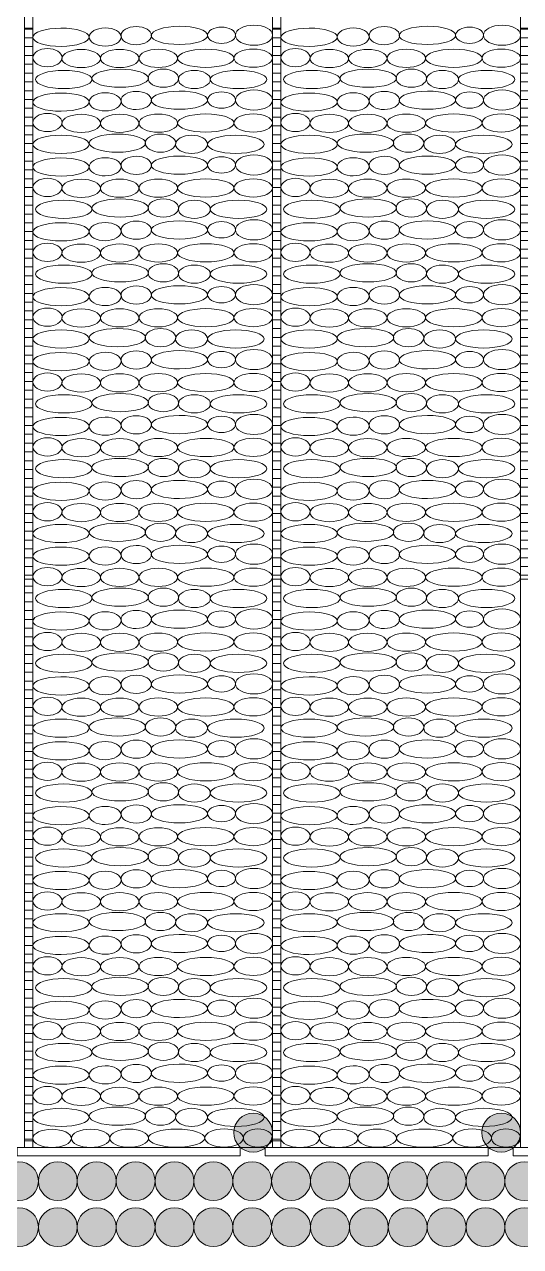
# Model space of a CAD drawing. Header units: inches. Extents: x 523 to 1492, y 69 to 539.
# Drawn here: x 622.86 to 626.44, y 267.58 to 276.39 of the extents above; entities that cross this region are included whole.
import ezdxf

# ---------------------------------------------------------------- set-up
doc = ezdxf.new("R2010")
doc.units = ezdxf.units.IN
doc.header["$MEASUREMENT"] = 0
pattern_1 = [(0, (44.6572, 0.01436), (1e-16, 0.3175), [])]
pattern_2 = [(0, (53.58904, 0.01436), (1e-16, 0.3175), [])]

# ---------------------------------------------------------------- blocks, each defined once
blk = doc.blocks.new('S - 140')
at = {"linetype": 'ByBlock', "lineweight": 15}
h = blk.add_hatch(color=7, dxfattribs=at)
edge = h.paths.add_edge_path()
edge.add_arc((1417, -1396.7), 70, 0, 360)
at = {"color": 7, "linetype": 'ByBlock', "lineweight": 15}
blk.add_circle((1417, -1396.7), 70, dxfattribs=at)
blk = doc.blocks.new('Бут.полосы')
at = {"linetype": 'ByBlock', "lineweight": 15}
h = blk.add_hatch(dxfattribs=at)
h.set_pattern_fill('ANSI31', color=22, scale=0.1, angle=315, style=0)
h.set_pattern_definition(pattern_1)
h.paths.add_polyline_path([(1999.92, -4735.691), (1999.62, -4735.691), (1999.62, -4755.546), (1999.92, -4755.546)])
h = blk.add_hatch(dxfattribs=at)
h.set_pattern_fill('ANSI31', color=22, scale=0.1, angle=315, style=0)
h.set_pattern_definition(pattern_2)
h.paths.add_polyline_path([(2008.852, -4735.691), (2008.552, -4735.691), (2008.552, -4755.546), (2008.852, -4755.546)])
h = blk.add_hatch(dxfattribs=at)
h.set_pattern_fill('ANSI31', color=22, scale=0.1, angle=315, style=0)
h.set_pattern_definition([(0, (62.52087, 0.01436), (1e-16, 0.3175), [])])
h.paths.add_polyline_path([(2017.784, -4735.691), (2017.484, -4735.691), (2017.484, -4755.546), (2017.784, -4755.546)])
h = blk.add_hatch(dxfattribs=at)
h.set_pattern_fill('ANSI31', color=22, scale=0.1, angle=315, style=0)
h.set_pattern_definition(pattern_1)
h.paths.add_polyline_path([(1999.92, -4755.806), (1999.62, -4755.806), (1999.62, -4775.784), (1999.92, -4775.784)])
h = blk.add_hatch(dxfattribs=at)
h.set_pattern_fill('ANSI31', color=22, scale=0.1, angle=315, style=0)
h.set_pattern_definition(pattern_2)
h.paths.add_polyline_path([(2008.852, -4755.806), (2008.552, -4755.806), (2008.552, -4775.784), (2008.852, -4775.784)])
at = {"color": 7, "linetype": 'ByBlock', "lineweight": 15}
for points in [[(1990.988, -4776.027), (1999.62, -4776.027), (1999.62, -4691.934), (1990.988, -4691.934)], [(1999.92, -4776.027), (2008.552, -4776.027), (2008.552, -4691.934), (1999.92, -4691.934)], [(2008.852, -4776.027), (2017.484, -4776.027), (2017.484, -4691.934), (2008.852, -4691.934)]]:
    blk.add_lwpolyline(points, close=True, dxfattribs=at)
at = {"color": 22, "linetype": 'ByBlock', "lineweight": 15}
for points in [[(1999.92, -4735.691), (1999.62, -4735.691), (1999.62, -4755.546), (1999.92, -4755.546)], [(2008.852, -4735.691), (2008.552, -4735.691), (2008.552, -4755.546), (2008.852, -4755.546)], [(2017.784, -4735.691), (2017.484, -4735.691), (2017.484, -4755.546), (2017.784, -4755.546)], [(1999.92, -4755.806), (1999.62, -4755.806), (1999.62, -4775.784), (1999.92, -4775.784)], [(2008.852, -4755.806), (2008.552, -4755.806), (2008.552, -4775.784), (2008.852, -4775.784)], [(2007.385, -4776.327), (2007.385, -4776.027), (1999.358, -4776.027), (1999.358, -4776.327)], [(2016.317, -4776.327), (2016.317, -4776.027), (2008.29, -4776.027), (2008.29, -4776.327)], [(2025.249, -4776.327), (2025.249, -4776.027), (2017.221, -4776.027), (2017.221, -4776.327)]]:
    blk.add_lwpolyline(points, close=True, dxfattribs=at)
at = {"color": 253, "linetype": 'ByBlock', "lineweight": 15, "extrusion": (0, 0, -1)}
for centre, major_axis, ratio in [((2000.936, -4736.021), (-1.016, -0.005), 0.322367), ((2003.646, -4735.962), (-0.549, -0.003), 0.596748), ((2005.198, -4735.954), (-1.016, -0.005), 0.322367), ((2009.868, -4736.021), (-1.016, -0.005), 0.322367), ((2012.578, -4735.962), (-0.549, -0.003), 0.596748), ((2014.13, -4735.954), (-1.016, -0.005), 0.322367), ((2005.738, -4737.543), (-0.575, 0), 0.569135), ((2014.67, -4737.543), (-0.575, 0), 0.569135), ((2005.198, -4738.29), (-1.016, -0.005), 0.322367), ((2014.13, -4738.29), (-1.016, -0.005), 0.322367), ((2000.936, -4738.358), (-1.016, -0.005), 0.322367), ((2003.646, -4738.298), (-0.549, -0.003), 0.596748), ((2009.868, -4738.358), (-1.016, -0.005), 0.322367), ((2012.578, -4738.298), (-0.549, -0.003), 0.596748), ((2005.639, -4739.88), (-0.575, 0), 0.569135), ((2014.571, -4739.88), (-0.575, 0), 0.569135), ((2000.936, -4740.697), (-1.016, -0.005), 0.322367), ((2003.646, -4740.637), (-0.549, -0.003), 0.596748), ((2005.198, -4740.629), (-1.016, -0.005), 0.322367), ((2009.868, -4740.697), (-1.016, -0.005), 0.322367), ((2012.578, -4740.637), (-0.549, -0.003), 0.596748), ((2014.13, -4740.629), (-1.016, -0.005), 0.322367), ((2005.738, -4742.219), (-0.575, 0), 0.569135), ((2014.67, -4742.219), (-0.575, 0), 0.569135), ((2000.936, -4743.033), (-1.016, -0.005), 0.322367), ((2003.646, -4742.974), (-0.549, -0.003), 0.596748), ((2005.198, -4742.966), (-1.016, -0.005), 0.322367), ((2009.868, -4743.033), (-1.016, -0.005), 0.322367), ((2012.578, -4742.974), (-0.549, -0.003), 0.596748), ((2014.13, -4742.966), (-1.016, -0.005), 0.322367), ((2005.738, -4744.556), (-0.575, 0), 0.569135), ((2014.67, -4744.556), (-0.575, 0), 0.569135), ((2003.646, -4745.311), (-0.549, -0.003), 0.596748), ((2005.198, -4745.303), (-1.016, -0.005), 0.322367), ((2012.578, -4745.311), (-0.549, -0.003), 0.596748), ((2014.13, -4745.303), (-1.016, -0.005), 0.322367), ((2000.936, -4745.37), (-1.016, -0.005), 0.322367), ((2009.868, -4745.37), (-1.016, -0.005), 0.322367), ((2005.639, -4746.892), (-0.575, 0), 0.569135), ((2014.571, -4746.892), (-0.575, 0), 0.569135), ((2000.936, -4747.709), (-1.016, -0.005), 0.322367), ((2003.646, -4747.65), (-0.549, -0.003), 0.596748), ((2005.198, -4747.642), (-1.016, -0.005), 0.322367), ((2009.868, -4747.709), (-1.016, -0.005), 0.322367), ((2012.578, -4747.65), (-0.549, -0.003), 0.596748), ((2014.13, -4747.642), (-1.016, -0.005), 0.322367), ((2005.738, -4749.231), (-0.575, 0), 0.569135), ((2014.67, -4749.231), (-0.575, 0), 0.569135), ((2000.936, -4750.046), (-1.016, -0.005), 0.322367), ((2003.646, -4749.986), (-0.549, -0.003), 0.596748), ((2005.198, -4749.978), (-1.016, -0.005), 0.322367), ((2009.868, -4750.046), (-1.016, -0.005), 0.322367), ((2012.578, -4749.986), (-0.549, -0.003), 0.596748), ((2014.13, -4749.978), (-1.016, -0.005), 0.322367), ((2005.738, -4751.568), (-0.575, 0), 0.569135), ((2014.67, -4751.568), (-0.575, 0), 0.569135), ((2000.936, -4752.382), (-1.016, -0.005), 0.322367), ((2003.646, -4752.323), (-0.549, -0.003), 0.596748), ((2005.198, -4752.315), (-1.016, -0.005), 0.322367), ((2009.868, -4752.382), (-1.016, -0.005), 0.322367), ((2012.578, -4752.323), (-0.549, -0.003), 0.596748), ((2014.13, -4752.315), (-1.016, -0.005), 0.322367), ((2005.639, -4753.905), (-0.575, 0), 0.569135), ((2014.571, -4753.905), (-0.575, 0), 0.569135), ((2000.936, -4754.721), (-1.016, -0.005), 0.322367), ((2003.646, -4754.662), (-0.549, -0.003), 0.596748), ((2005.198, -4754.654), (-1.016, -0.005), 0.322367), ((2009.868, -4754.721), (-1.016, -0.005), 0.322367), ((2012.578, -4754.662), (-0.549, -0.003), 0.596748), ((2014.13, -4754.654), (-1.016, -0.005), 0.322367), ((2005.738, -4756.244), (-0.575, 0), 0.569135), ((2014.67, -4756.244), (-0.575, 0), 0.569135), ((2000.936, -4757.058), (-1.016, -0.005), 0.322367), ((2003.646, -4756.999), (-0.549, -0.003), 0.596748), ((2005.198, -4756.991), (-1.016, -0.005), 0.322367), ((2009.868, -4757.058), (-1.016, -0.005), 0.322367), ((2012.578, -4756.999), (-0.549, -0.003), 0.596748), ((2014.13, -4756.991), (-1.016, -0.005), 0.322367), ((2005.738, -4758.58), (-0.575, 0), 0.569135), ((2014.67, -4758.58), (-0.575, 0), 0.569135), ((2000.936, -4759.395), (-1.016, -0.005), 0.322367), ((2003.646, -4759.336), (-0.549, -0.003), 0.596748), ((2005.198, -4759.327), (-1.016, -0.005), 0.322367), ((2009.868, -4759.395), (-1.016, -0.005), 0.322367), ((2012.578, -4759.336), (-0.549, -0.003), 0.596748), ((2014.13, -4759.327), (-1.016, -0.005), 0.322367), ((2005.639, -4760.917), (-0.575, 0), 0.569135), ((2014.571, -4760.917), (-0.575, 0), 0.569135), ((2000.936, -4761.734), (-1.016, -0.005), 0.322367), ((2003.646, -4761.675), (-0.549, -0.003), 0.596748), ((2005.198, -4761.667), (-1.016, -0.005), 0.322367), ((2009.868, -4761.734), (-1.016, -0.005), 0.322367), ((2012.578, -4761.675), (-0.549, -0.003), 0.596748), ((2014.13, -4761.667), (-1.016, -0.005), 0.322367), ((2005.738, -4763.256), (-0.575, 0), 0.569135), ((2014.67, -4763.256), (-0.575, 0), 0.569135), ((2000.936, -4764.071), (-1.016, -0.005), 0.322367), ((2003.646, -4764.011), (-0.549, -0.003), 0.596748), ((2005.198, -4764.003), (-1.016, -0.005), 0.322367), ((2009.868, -4764.071), (-1.016, -0.005), 0.322367), ((2012.578, -4764.011), (-0.549, -0.003), 0.596748), ((2014.13, -4764.003), (-1.016, -0.005), 0.322367), ((2005.738, -4765.593), (-0.575, 0), 0.569135), ((2014.67, -4765.593), (-0.575, 0), 0.569135), ((2000.936, -4766.407), (-1.016, -0.005), 0.322367), ((2003.646, -4766.348), (-0.549, -0.003), 0.596748), ((2005.198, -4766.34), (-1.016, -0.005), 0.322367), ((2009.868, -4766.407), (-1.016, -0.005), 0.322367), ((2012.578, -4766.348), (-0.549, -0.003), 0.596748), ((2014.13, -4766.34), (-1.016, -0.005), 0.322367), ((2005.639, -4767.929), (-0.575, 0), 0.569135), ((2014.571, -4767.929), (-0.575, 0), 0.569135), ((2005.198, -4768.679), (-1.016, -0.005), 0.322367), ((2014.13, -4768.679), (-1.016, -0.005), 0.322367), ((2000.936, -4768.746), (-1.016, -0.005), 0.322367), ((2003.646, -4768.687), (-0.549, -0.003), 0.596748), ((2009.868, -4768.746), (-1.016, -0.005), 0.322367), ((2012.578, -4768.687), (-0.549, -0.003), 0.596748), ((2005.738, -4770.269), (-0.575, 0), 0.569135), ((2014.67, -4770.269), (-0.575, 0), 0.569135), ((2000.936, -4771.083), (-1.016, -0.005), 0.322367), ((2003.646, -4771.024), (-0.549, -0.003), 0.596748), ((2005.198, -4771.016), (-1.016, -0.005), 0.322367), ((2009.868, -4771.083), (-1.016, -0.005), 0.322367), ((2012.578, -4771.024), (-0.549, -0.003), 0.596748), ((2014.13, -4771.016), (-1.016, -0.005), 0.322367), ((2005.738, -4772.605), (-0.575, 0), 0.569135), ((2014.67, -4772.605), (-0.575, 0), 0.569135), ((2000.936, -4773.42), (-1.016, -0.005), 0.322367), ((2003.646, -4773.36), (-0.549, -0.003), 0.596748), ((2005.198, -4773.352), (-1.016, -0.005), 0.322367), ((2009.868, -4773.42), (-1.016, -0.005), 0.322367), ((2012.578, -4773.36), (-0.549, -0.003), 0.596748), ((2014.13, -4773.352), (-1.016, -0.005), 0.322367), ((2005.639, -4774.942), (-0.575, 0), 0.569135), ((2014.571, -4774.942), (-0.575, 0), 0.569135)]:
    blk.add_ellipse(centre, major_axis=major_axis, ratio=ratio, dxfattribs=at)
at = {"color": 253, "linetype": 'ByBlock', "lineweight": 15}
for centre, major_axis, ratio in [((2002.527, -4736.013), (0.575, 0.003), 0.569135), ((2006.716, -4735.948), (-0.502, 0), 0.586261), ((2007.885, -4735.948), (-0.667, 0), 0.543772), ((2011.459, -4736.013), (0.575, 0.003), 0.569135), ((2015.648, -4735.948), (-0.502, 0), 0.586261), ((2016.817, -4735.948), (-0.667, 0), 0.543772), ((2000.448, -4736.757), (-0.525, 0), 0.625314), ((2001.663, -4736.789), (0.694, 0), 0.47197), ((2003.051, -4736.785), (0.694, 0), 0.47197), ((2004.438, -4736.781), (0.694, 0), 0.47197), ((2006.148, -4736.778), (1.016, 0), 0.322367), ((2007.858, -4736.774), (0.694, 0), 0.47197), ((2009.379, -4736.757), (-0.525, 0), 0.625314), ((2010.595, -4736.789), (0.694, 0), 0.47197), ((2011.982, -4736.785), (0.694, 0), 0.47197), ((2013.37, -4736.781), (0.694, 0), 0.47197), ((2015.08, -4736.778), (1.016, 0), 0.322367), ((2016.79, -4736.774), (0.694, 0), 0.47197), ((2001.035, -4737.543), (1.016, 0), 0.322367), ((2003.067, -4737.498), (1.016, 0), 0.322367), ((2004.619, -4737.498), (0.549, 0), 0.596748), ((2007.329, -4737.543), (1.016, 0), 0.322367), ((2009.967, -4737.543), (1.016, 0), 0.322367), ((2011.999, -4737.498), (1.016, 0), 0.322367), ((2013.55, -4737.498), (0.549, 0), 0.596748), ((2016.261, -4737.543), (1.016, 0), 0.322367), ((2007.885, -4738.284), (-0.667, 0), 0.543772), ((2016.817, -4738.284), (-0.667, 0), 0.543772), ((2002.527, -4738.349), (0.575, 0.003), 0.569135), ((2006.716, -4738.284), (-0.502, 0), 0.586261), ((2011.459, -4738.349), (0.575, 0.003), 0.569135), ((2015.648, -4738.284), (-0.502, 0), 0.586261), ((2000.448, -4739.094), (-0.525, 0), 0.625314), ((2001.663, -4739.125), (0.694, 0), 0.47197), ((2003.051, -4739.121), (0.694, 0), 0.47197), ((2004.438, -4739.118), (0.694, 0), 0.47197), ((2006.148, -4739.114), (1.016, 0), 0.322367), ((2007.858, -4739.111), (0.694, 0), 0.47197), ((2009.379, -4739.094), (-0.525, 0), 0.625314), ((2010.595, -4739.125), (0.694, 0), 0.47197), ((2011.982, -4739.121), (0.694, 0), 0.47197), ((2013.37, -4739.118), (0.694, 0), 0.47197), ((2015.08, -4739.114), (1.016, 0), 0.322367), ((2016.79, -4739.111), (0.694, 0), 0.47197), ((2000.936, -4739.88), (1.016, 0), 0.322367), ((2002.968, -4739.835), (1.016, 0), 0.322367), ((2004.52, -4739.835), (0.549, 0), 0.596748), ((2007.23, -4739.88), (1.016, 0), 0.322367), ((2009.868, -4739.88), (1.016, 0), 0.322367), ((2011.9, -4739.835), (1.016, 0), 0.322367), ((2013.452, -4739.835), (0.549, 0), 0.596748), ((2016.162, -4739.88), (1.016, 0), 0.322367), ((2002.527, -4740.688), (0.575, 0.003), 0.569135), ((2006.716, -4740.623), (-0.502, 0), 0.586261), ((2007.885, -4740.623), (-0.667, 0), 0.543772), ((2011.459, -4740.688), (0.575, 0.003), 0.569135), ((2015.648, -4740.623), (-0.502, 0), 0.586261), ((2016.817, -4740.623), (-0.667, 0), 0.543772), ((2000.448, -4741.433), (-0.525, 0), 0.625314), ((2001.663, -4741.464), (0.694, 0), 0.47197), ((2003.051, -4741.461), (0.694, 0), 0.47197), ((2004.438, -4741.457), (0.694, 0), 0.47197), ((2006.148, -4741.454), (1.016, 0), 0.322367), ((2007.858, -4741.45), (0.694, 0), 0.47197), ((2009.379, -4741.433), (-0.525, 0), 0.625314), ((2010.595, -4741.464), (0.694, 0), 0.47197), ((2011.982, -4741.461), (0.694, 0), 0.47197), ((2013.37, -4741.457), (0.694, 0), 0.47197), ((2015.08, -4741.454), (1.016, 0), 0.322367), ((2016.79, -4741.45), (0.694, 0), 0.47197), ((2001.035, -4742.219), (1.016, 0), 0.322367), ((2003.067, -4742.174), (1.016, 0), 0.322367), ((2004.619, -4742.174), (0.549, 0), 0.596748), ((2007.329, -4742.219), (1.016, 0), 0.322367), ((2009.967, -4742.219), (1.016, 0), 0.322367), ((2011.999, -4742.174), (1.016, 0), 0.322367), ((2013.55, -4742.174), (0.549, 0), 0.596748), ((2016.261, -4742.219), (1.016, 0), 0.322367), ((2002.527, -4743.025), (0.575, 0.003), 0.569135), ((2006.716, -4742.96), (-0.502, 0), 0.586261), ((2007.885, -4742.96), (-0.667, 0), 0.543772), ((2011.459, -4743.025), (0.575, 0.003), 0.569135), ((2015.648, -4742.96), (-0.502, 0), 0.586261), ((2016.817, -4742.96), (-0.667, 0), 0.543772), ((2000.448, -4743.77), (-0.525, 0), 0.625314), ((2001.663, -4743.801), (0.694, 0), 0.47197), ((2003.051, -4743.797), (0.694, 0), 0.47197), ((2004.438, -4743.793), (0.694, 0), 0.47197), ((2006.148, -4743.79), (1.016, 0), 0.322367), ((2007.858, -4743.787), (0.694, 0), 0.47197), ((2009.379, -4743.77), (-0.525, 0), 0.625314), ((2010.595, -4743.801), (0.694, 0), 0.47197), ((2011.982, -4743.797), (0.694, 0), 0.47197), ((2013.37, -4743.793), (0.694, 0), 0.47197), ((2015.08, -4743.79), (1.016, 0), 0.322367), ((2016.79, -4743.787), (0.694, 0), 0.47197), ((2001.035, -4744.556), (1.016, 0), 0.322367), ((2003.067, -4744.51), (1.016, 0), 0.322367), ((2004.619, -4744.51), (0.549, 0), 0.596748), ((2007.329, -4744.556), (1.016, 0), 0.322367), ((2009.967, -4744.556), (1.016, 0), 0.322367), ((2011.999, -4744.51), (1.016, 0), 0.322367), ((2013.55, -4744.51), (0.549, 0), 0.596748), ((2016.261, -4744.556), (1.016, 0), 0.322367), ((2006.716, -4745.297), (-0.502, 0), 0.586261), ((2007.885, -4745.297), (-0.667, 0), 0.543772), ((2015.648, -4745.297), (-0.502, 0), 0.586261), ((2016.817, -4745.297), (-0.667, 0), 0.543772), ((2002.527, -4745.362), (0.575, 0.003), 0.569135), ((2011.459, -4745.362), (0.575, 0.003), 0.569135), ((2000.448, -4746.107), (-0.525, 0), 0.625314), ((2001.663, -4746.138), (0.694, 0), 0.47197), ((2003.051, -4746.134), (0.694, 0), 0.47197), ((2004.438, -4746.13), (0.694, 0), 0.47197), ((2006.148, -4746.127), (1.016, 0), 0.322367), ((2007.858, -4746.123), (0.694, 0), 0.47197), ((2009.379, -4746.107), (-0.525, 0), 0.625314), ((2010.595, -4746.138), (0.694, 0), 0.47197), ((2011.982, -4746.134), (0.694, 0), 0.47197), ((2013.37, -4746.13), (0.694, 0), 0.47197), ((2015.08, -4746.127), (1.016, 0), 0.322367), ((2016.79, -4746.123), (0.694, 0), 0.47197), ((2000.936, -4746.892), (1.016, 0), 0.322367), ((2002.968, -4746.847), (1.016, 0), 0.322367), ((2004.52, -4746.847), (0.549, 0), 0.596748), ((2007.23, -4746.892), (1.016, 0), 0.322367), ((2009.868, -4746.892), (1.016, 0), 0.322367), ((2011.9, -4746.847), (1.016, 0), 0.322367), ((2013.452, -4746.847), (0.549, 0), 0.596748), ((2016.162, -4746.892), (1.016, 0), 0.322367), ((2002.527, -4747.701), (0.575, 0.003), 0.569135), ((2006.716, -4747.636), (-0.502, 0), 0.586261), ((2007.885, -4747.636), (-0.667, 0), 0.543772), ((2011.459, -4747.701), (0.575, 0.003), 0.569135), ((2015.648, -4747.636), (-0.502, 0), 0.586261), ((2016.817, -4747.636), (-0.667, 0), 0.543772), ((2000.448, -4748.446), (-0.525, 0), 0.625314), ((2001.663, -4748.477), (0.694, 0), 0.47197), ((2003.051, -4748.473), (0.694, 0), 0.47197), ((2004.438, -4748.469), (0.694, 0), 0.47197), ((2006.148, -4748.466), (1.016, 0), 0.322367), ((2007.858, -4748.462), (0.694, 0), 0.47197), ((2009.379, -4748.446), (-0.525, 0), 0.625314), ((2010.595, -4748.477), (0.694, 0), 0.47197), ((2011.982, -4748.473), (0.694, 0), 0.47197), ((2013.37, -4748.469), (0.694, 0), 0.47197), ((2015.08, -4748.466), (1.016, 0), 0.322367), ((2016.79, -4748.462), (0.694, 0), 0.47197), ((2001.035, -4749.231), (1.016, 0), 0.322367), ((2003.067, -4749.186), (1.016, 0), 0.322367), ((2004.619, -4749.186), (0.549, 0), 0.596748), ((2007.329, -4749.231), (1.016, 0), 0.322367), ((2009.967, -4749.231), (1.016, 0), 0.322367), ((2011.999, -4749.186), (1.016, 0), 0.322367), ((2013.55, -4749.186), (0.549, 0), 0.596748), ((2016.261, -4749.231), (1.016, 0), 0.322367), ((2002.527, -4750.037), (0.575, 0.003), 0.569135), ((2006.716, -4749.972), (-0.502, 0), 0.586261), ((2007.885, -4749.972), (-0.667, 0), 0.543772), ((2011.459, -4750.037), (0.575, 0.003), 0.569135), ((2015.648, -4749.972), (-0.502, 0), 0.586261), ((2016.817, -4749.972), (-0.667, 0), 0.543772), ((2000.448, -4750.782), (-0.525, 0), 0.625314), ((2001.663, -4750.813), (0.694, 0), 0.47197), ((2003.051, -4750.81), (0.694, 0), 0.47197), ((2004.438, -4750.806), (0.694, 0), 0.47197), ((2006.148, -4750.803), (1.016, 0), 0.322367), ((2007.858, -4750.799), (0.694, 0), 0.47197), ((2009.379, -4750.782), (-0.525, 0), 0.625314), ((2010.595, -4750.813), (0.694, 0), 0.47197), ((2011.982, -4750.81), (0.694, 0), 0.47197), ((2013.37, -4750.806), (0.694, 0), 0.47197), ((2015.08, -4750.803), (1.016, 0), 0.322367), ((2016.79, -4750.799), (0.694, 0), 0.47197), ((2001.035, -4751.568), (1.016, 0), 0.322367), ((2003.067, -4751.523), (1.016, 0), 0.322367), ((2004.619, -4751.523), (0.549, 0), 0.596748), ((2007.329, -4751.568), (1.016, 0), 0.322367), ((2009.967, -4751.568), (1.016, 0), 0.322367), ((2011.999, -4751.523), (1.016, 0), 0.322367), ((2013.55, -4751.523), (0.549, 0), 0.596748), ((2016.261, -4751.568), (1.016, 0), 0.322367), ((2002.527, -4752.374), (0.575, 0.003), 0.569135), ((2006.716, -4752.309), (-0.502, 0), 0.586261), ((2007.885, -4752.309), (-0.667, 0), 0.543772), ((2011.459, -4752.374), (0.575, 0.003), 0.569135), ((2015.648, -4752.309), (-0.502, 0), 0.586261), ((2016.817, -4752.309), (-0.667, 0), 0.543772), ((2000.448, -4753.119), (-0.525, 0), 0.625314), ((2001.663, -4753.15), (0.694, 0), 0.47197), ((2003.051, -4753.146), (0.694, 0), 0.47197), ((2004.438, -4753.142), (0.694, 0), 0.47197), ((2006.148, -4753.139), (1.016, 0), 0.322367), ((2007.858, -4753.136), (0.694, 0), 0.47197), ((2009.379, -4753.119), (-0.525, 0), 0.625314), ((2010.595, -4753.15), (0.694, 0), 0.47197), ((2011.982, -4753.146), (0.694, 0), 0.47197), ((2013.37, -4753.142), (0.694, 0), 0.47197), ((2015.08, -4753.139), (1.016, 0), 0.322367), ((2016.79, -4753.136), (0.694, 0), 0.47197), ((2000.936, -4753.905), (1.016, 0), 0.322367), ((2002.968, -4753.859), (1.016, 0), 0.322367), ((2004.52, -4753.859), (0.549, 0), 0.596748), ((2007.23, -4753.905), (1.016, 0), 0.322367), ((2009.868, -4753.905), (1.016, 0), 0.322367), ((2011.9, -4753.859), (1.016, 0), 0.322367), ((2013.452, -4753.859), (0.549, 0), 0.596748), ((2016.162, -4753.905), (1.016, 0), 0.322367), ((2002.527, -4754.713), (0.575, 0.003), 0.569135), ((2006.716, -4754.648), (-0.502, 0), 0.586261), ((2007.885, -4754.648), (-0.667, 0), 0.543772), ((2011.459, -4754.713), (0.575, 0.003), 0.569135), ((2015.648, -4754.648), (-0.502, 0), 0.586261), ((2016.817, -4754.648), (-0.667, 0), 0.543772), ((2000.448, -4755.458), (-0.525, 0), 0.625314), ((2009.379, -4755.458), (-0.525, 0), 0.625314), ((2001.663, -4755.489), (0.694, 0), 0.47197), ((2003.051, -4755.485), (0.694, 0), 0.47197), ((2004.438, -4755.482), (0.694, 0), 0.47197), ((2006.148, -4755.478), (1.016, 0), 0.322367), ((2007.858, -4755.475), (0.694, 0), 0.47197), ((2010.595, -4755.489), (0.694, 0), 0.47197), ((2011.982, -4755.485), (0.694, 0), 0.47197), ((2013.37, -4755.482), (0.694, 0), 0.47197), ((2015.08, -4755.478), (1.016, 0), 0.322367), ((2016.79, -4755.475), (0.694, 0), 0.47197), ((2001.035, -4756.244), (1.016, 0), 0.322367), ((2003.067, -4756.199), (1.016, 0), 0.322367), ((2004.619, -4756.199), (0.549, 0), 0.596748), ((2007.329, -4756.244), (1.016, 0), 0.322367), ((2009.967, -4756.244), (1.016, 0), 0.322367), ((2011.999, -4756.199), (1.016, 0), 0.322367), ((2013.55, -4756.199), (0.549, 0), 0.596748), ((2016.261, -4756.244), (1.016, 0), 0.322367), ((2002.527, -4757.05), (0.575, 0.003), 0.569135), ((2006.716, -4756.985), (-0.502, 0), 0.586261), ((2007.885, -4756.985), (-0.667, 0), 0.543772), ((2011.459, -4757.05), (0.575, 0.003), 0.569135), ((2015.648, -4756.985), (-0.502, 0), 0.586261), ((2016.817, -4756.985), (-0.667, 0), 0.543772), ((2000.448, -4757.795), (-0.525, 0), 0.625314), ((2001.663, -4757.826), (0.694, 0), 0.47197), ((2003.051, -4757.822), (0.694, 0), 0.47197), ((2004.438, -4757.818), (0.694, 0), 0.47197), ((2006.148, -4757.815), (1.016, 0), 0.322367), ((2007.858, -4757.811), (0.694, 0), 0.47197), ((2009.379, -4757.795), (-0.525, 0), 0.625314), ((2010.595, -4757.826), (0.694, 0), 0.47197), ((2011.982, -4757.822), (0.694, 0), 0.47197), ((2013.37, -4757.818), (0.694, 0), 0.47197), ((2015.08, -4757.815), (1.016, 0), 0.322367), ((2016.79, -4757.811), (0.694, 0), 0.47197), ((2003.067, -4758.535), (1.016, 0), 0.322367), ((2004.619, -4758.535), (0.549, 0), 0.596748), ((2011.999, -4758.535), (1.016, 0), 0.322367), ((2013.55, -4758.535), (0.549, 0), 0.596748), ((2001.035, -4758.58), (1.016, 0), 0.322367), ((2007.329, -4758.58), (1.016, 0), 0.322367), ((2009.967, -4758.58), (1.016, 0), 0.322367), ((2016.261, -4758.58), (1.016, 0), 0.322367), ((2002.527, -4759.387), (0.575, 0.003), 0.569135), ((2006.716, -4759.321), (-0.502, 0), 0.586261), ((2007.885, -4759.321), (-0.667, 0), 0.543772), ((2011.459, -4759.387), (0.575, 0.003), 0.569135), ((2015.648, -4759.321), (-0.502, 0), 0.586261), ((2016.817, -4759.321), (-0.667, 0), 0.543772), ((2000.448, -4760.131), (-0.525, 0), 0.625314), ((2001.663, -4760.162), (0.694, 0), 0.47197), ((2003.051, -4760.159), (0.694, 0), 0.47197), ((2004.438, -4760.155), (0.694, 0), 0.47197), ((2006.148, -4760.152), (1.016, 0), 0.322367), ((2007.858, -4760.148), (0.694, 0), 0.47197), ((2009.379, -4760.131), (-0.525, 0), 0.625314), ((2010.595, -4760.162), (0.694, 0), 0.47197), ((2011.982, -4760.159), (0.694, 0), 0.47197), ((2013.37, -4760.155), (0.694, 0), 0.47197), ((2015.08, -4760.152), (1.016, 0), 0.322367), ((2016.79, -4760.148), (0.694, 0), 0.47197), ((2000.936, -4760.917), (1.016, 0), 0.322367), ((2002.968, -4760.872), (1.016, 0), 0.322367), ((2004.52, -4760.872), (0.549, 0), 0.596748), ((2007.23, -4760.917), (1.016, 0), 0.322367), ((2009.868, -4760.917), (1.016, 0), 0.322367), ((2011.9, -4760.872), (1.016, 0), 0.322367), ((2013.452, -4760.872), (0.549, 0), 0.596748), ((2016.162, -4760.917), (1.016, 0), 0.322367), ((2007.885, -4761.661), (-0.667, 0), 0.543772), ((2016.817, -4761.661), (-0.667, 0), 0.543772), ((2002.527, -4761.726), (0.575, 0.003), 0.569135), ((2006.716, -4761.661), (-0.502, 0), 0.586261), ((2011.459, -4761.726), (0.575, 0.003), 0.569135), ((2015.648, -4761.661), (-0.502, 0), 0.586261), ((2000.448, -4762.47), (-0.525, 0), 0.625314), ((2001.663, -4762.502), (0.694, 0), 0.47197), ((2003.051, -4762.498), (0.694, 0), 0.47197), ((2004.438, -4762.494), (0.694, 0), 0.47197), ((2006.148, -4762.491), (1.016, 0), 0.322367), ((2007.858, -4762.487), (0.694, 0), 0.47197), ((2009.379, -4762.47), (-0.525, 0), 0.625314), ((2010.595, -4762.502), (0.694, 0), 0.47197), ((2011.982, -4762.498), (0.694, 0), 0.47197), ((2013.37, -4762.494), (0.694, 0), 0.47197), ((2015.08, -4762.491), (1.016, 0), 0.322367), ((2016.79, -4762.487), (0.694, 0), 0.47197), ((2001.035, -4763.256), (1.016, 0), 0.322367), ((2003.067, -4763.211), (1.016, 0), 0.322367), ((2004.619, -4763.211), (0.549, 0), 0.596748), ((2007.329, -4763.256), (1.016, 0), 0.322367), ((2009.967, -4763.256), (1.016, 0), 0.322367), ((2011.999, -4763.211), (1.016, 0), 0.322367), ((2013.55, -4763.211), (0.549, 0), 0.596748), ((2016.261, -4763.256), (1.016, 0), 0.322367), ((2002.527, -4764.062), (0.575, 0.003), 0.569135), ((2006.716, -4763.997), (-0.502, 0), 0.586261), ((2007.885, -4763.997), (-0.667, 0), 0.543772), ((2011.459, -4764.062), (0.575, 0.003), 0.569135), ((2015.648, -4763.997), (-0.502, 0), 0.586261), ((2016.817, -4763.997), (-0.667, 0), 0.543772), ((2000.448, -4764.807), (-0.525, 0), 0.625314), ((2001.663, -4764.838), (0.694, 0), 0.47197), ((2003.051, -4764.834), (0.694, 0), 0.47197), ((2004.438, -4764.831), (0.694, 0), 0.47197), ((2006.148, -4764.828), (1.016, 0), 0.322367), ((2007.858, -4764.824), (0.694, 0), 0.47197), ((2009.379, -4764.807), (-0.525, 0), 0.625314), ((2010.595, -4764.838), (0.694, 0), 0.47197), ((2011.982, -4764.834), (0.694, 0), 0.47197), ((2013.37, -4764.831), (0.694, 0), 0.47197), ((2015.08, -4764.828), (1.016, 0), 0.322367), ((2016.79, -4764.824), (0.694, 0), 0.47197), ((2001.035, -4765.593), (1.016, 0), 0.322367), ((2003.067, -4765.548), (1.016, 0), 0.322367), ((2004.619, -4765.548), (0.549, 0), 0.596748), ((2007.329, -4765.593), (1.016, 0), 0.322367), ((2009.967, -4765.593), (1.016, 0), 0.322367), ((2011.999, -4765.548), (1.016, 0), 0.322367), ((2013.55, -4765.548), (0.549, 0), 0.596748), ((2016.261, -4765.593), (1.016, 0), 0.322367), ((2002.527, -4766.399), (0.575, 0.003), 0.569135), ((2006.716, -4766.334), (-0.502, 0), 0.586261), ((2007.885, -4766.334), (-0.667, 0), 0.543772), ((2011.459, -4766.399), (0.575, 0.003), 0.569135), ((2015.648, -4766.334), (-0.502, 0), 0.586261), ((2016.817, -4766.334), (-0.667, 0), 0.543772), ((2000.448, -4767.144), (-0.525, 0), 0.625314), ((2001.663, -4767.175), (0.694, 0), 0.47197), ((2003.051, -4767.171), (0.694, 0), 0.47197), ((2004.438, -4767.167), (0.694, 0), 0.47197), ((2006.148, -4767.164), (1.016, 0), 0.322367), ((2007.858, -4767.161), (0.694, 0), 0.47197), ((2009.379, -4767.144), (-0.525, 0), 0.625314), ((2010.595, -4767.175), (0.694, 0), 0.47197), ((2011.982, -4767.171), (0.694, 0), 0.47197), ((2013.37, -4767.167), (0.694, 0), 0.47197), ((2015.08, -4767.164), (1.016, 0), 0.322367), ((2016.79, -4767.161), (0.694, 0), 0.47197), ((2000.936, -4767.929), (1.016, 0), 0.322367), ((2002.968, -4767.884), (1.016, 0), 0.322367), ((2004.52, -4767.884), (0.549, 0), 0.596748), ((2007.23, -4767.929), (1.016, 0), 0.322367), ((2009.868, -4767.929), (1.016, 0), 0.322367), ((2011.9, -4767.884), (1.016, 0), 0.322367), ((2013.452, -4767.884), (0.549, 0), 0.596748), ((2016.162, -4767.929), (1.016, 0), 0.322367), ((2007.885, -4768.673), (-0.667, 0), 0.543772), ((2016.817, -4768.673), (-0.667, 0), 0.543772), ((2002.527, -4768.738), (0.575, 0.003), 0.569135), ((2006.716, -4768.673), (-0.502, 0), 0.586261), ((2011.459, -4768.738), (0.575, 0.003), 0.569135), ((2015.648, -4768.673), (-0.502, 0), 0.586261), ((2000.448, -4769.483), (-0.525, 0), 0.625314), ((2001.663, -4769.514), (0.694, 0), 0.47197), ((2003.051, -4769.51), (0.694, 0), 0.47197), ((2004.438, -4769.506), (0.694, 0), 0.47197), ((2006.148, -4769.503), (1.016, 0), 0.322367), ((2007.858, -4769.5), (0.694, 0), 0.47197), ((2009.379, -4769.483), (-0.525, 0), 0.625314), ((2010.595, -4769.514), (0.694, 0), 0.47197), ((2011.982, -4769.51), (0.694, 0), 0.47197), ((2013.37, -4769.506), (0.694, 0), 0.47197), ((2015.08, -4769.503), (1.016, 0), 0.322367), ((2016.79, -4769.5), (0.694, 0), 0.47197), ((2001.035, -4770.269), (1.016, 0), 0.322367), ((2003.067, -4770.223), (1.016, 0), 0.322367), ((2004.619, -4770.223), (0.549, 0), 0.596748), ((2007.329, -4770.269), (1.016, 0), 0.322367), ((2009.967, -4770.269), (1.016, 0), 0.322367), ((2011.999, -4770.223), (1.016, 0), 0.322367), ((2013.55, -4770.223), (0.549, 0), 0.596748), ((2016.261, -4770.269), (1.016, 0), 0.322367), ((2002.527, -4771.075), (0.575, 0.003), 0.569135), ((2006.716, -4771.01), (-0.502, 0), 0.586261), ((2007.885, -4771.01), (-0.667, 0), 0.543772), ((2011.459, -4771.075), (0.575, 0.003), 0.569135), ((2015.648, -4771.01), (-0.502, 0), 0.586261), ((2016.817, -4771.01), (-0.667, 0), 0.543772), ((2000.448, -4771.82), (-0.525, 0), 0.625314), ((2001.663, -4771.851), (0.694, 0), 0.47197), ((2003.051, -4771.847), (0.694, 0), 0.47197), ((2004.438, -4771.843), (0.694, 0), 0.47197), ((2006.148, -4771.84), (1.016, 0), 0.322367), ((2007.858, -4771.836), (0.694, 0), 0.47197), ((2009.379, -4771.82), (-0.525, 0), 0.625314), ((2010.595, -4771.851), (0.694, 0), 0.47197), ((2011.982, -4771.847), (0.694, 0), 0.47197), ((2013.37, -4771.843), (0.694, 0), 0.47197), ((2015.08, -4771.84), (1.016, 0), 0.322367), ((2016.79, -4771.836), (0.694, 0), 0.47197), ((2001.035, -4772.605), (1.016, 0), 0.322367), ((2003.067, -4772.56), (1.016, 0), 0.322367), ((2004.619, -4772.56), (0.549, 0), 0.596748), ((2007.329, -4772.605), (1.016, 0), 0.322367), ((2009.967, -4772.605), (1.016, 0), 0.322367), ((2011.999, -4772.56), (1.016, 0), 0.322367), ((2013.55, -4772.56), (0.549, 0), 0.596748), ((2016.261, -4772.605), (1.016, 0), 0.322367), ((2002.527, -4773.411), (0.575, 0.003), 0.569135), ((2006.716, -4773.346), (-0.502, 0), 0.586261), ((2007.885, -4773.346), (-0.667, 0), 0.543772), ((2011.459, -4773.411), (0.575, 0.003), 0.569135), ((2015.648, -4773.346), (-0.502, 0), 0.586261), ((2016.817, -4773.346), (-0.667, 0), 0.543772), ((2000.448, -4774.156), (-0.525, 0), 0.625314), ((2001.663, -4774.187), (0.694, 0), 0.47197), ((2003.051, -4774.183), (0.694, 0), 0.47197), ((2004.438, -4774.18), (0.694, 0), 0.47197), ((2006.148, -4774.177), (1.016, 0), 0.322367), ((2007.858, -4774.173), (0.694, 0), 0.47197), ((2009.379, -4774.156), (-0.525, 0), 0.625314), ((2010.595, -4774.187), (0.694, 0), 0.47197), ((2011.982, -4774.183), (0.694, 0), 0.47197), ((2013.37, -4774.18), (0.694, 0), 0.47197), ((2015.08, -4774.177), (1.016, 0), 0.322367), ((2016.79, -4774.173), (0.694, 0), 0.47197), ((2000.936, -4774.942), (1.016, 0), 0.322367), ((2002.968, -4774.897), (1.016, 0), 0.322367), ((2004.52, -4774.897), (0.549, 0), 0.596748), ((2007.23, -4774.942), (1.016, 0), 0.322367), ((2009.868, -4774.942), (1.016, 0), 0.322367), ((2011.9, -4774.897), (1.016, 0), 0.322367), ((2013.452, -4774.897), (0.549, 0), 0.596748), ((2016.162, -4774.942), (1.016, 0), 0.322367), ((2000.614, -4775.7), (0.694, 0), 0.47197), ((2002.002, -4775.696), (0.694, 0), 0.47197), ((2003.389, -4775.692), (0.694, 0), 0.47197), ((2005.099, -4775.689), (1.016, 0), 0.322367), ((2006.809, -4775.685), (0.694, 0), 0.47197), ((2009.546, -4775.7), (0.694, 0), 0.47197), ((2010.933, -4775.696), (0.694, 0), 0.47197), ((2012.321, -4775.692), (0.694, 0), 0.47197), ((2014.031, -4775.689), (1.016, 0), 0.322367), ((2015.741, -4775.685), (0.694, 0), 0.47197), ((2016.959, -4775.685), (-0.525, 0), 0.625314)]:
    blk.add_ellipse(centre, major_axis=major_axis, ratio=ratio, dxfattribs=at)
at = {"color": 7, "linetype": 'ByBlock', "lineweight": 15}
blk.add_ellipse((2008.027, -4775.685), major_axis=(-0.525, 0), ratio=0.625314, dxfattribs=at)
at = {"color": 253, "linetype": 'ByBlock', "lineweight": 15, "xscale": 0.009999999999990905, "yscale": 0.009999999999990905, "zscale": 0.009999999999990905}
blk.add_blockref('S - 140', (1993.685, -4761.525), dxfattribs=at)
at = {"color": 7, "linetype": 'ByBlock', "lineweight": 15, "xscale": 0.009999999999990905, "yscale": 0.009999999999990905, "zscale": 0.009999999999990905}
blk.add_blockref('S - 140', (2002.616, -4761.525), dxfattribs=at)
blk = doc.blocks.new('Бутовая 8м + прорывной')
at = {"color": 7, "linetype": 'ByBlock', "lineweight": 15}
blk.add_blockref('Бут.полосы', (0, -12), dxfattribs=at)

msp = doc.modelspace()

# ---------------------------------------------------------------- block references
at = {"color": 7, "linetype": 'ByBlock', "lineweight": 15}
for name, p, xscale, yscale, zscale in [('Бутовая 8м + прорывной', (222.9396, 1225.8997), 0.2000000000000455, 0.2000000000000455, 0.2000000000000455), ('S - 140', (619.9899, 270.8454), 0.001999999999952706, 0.001999999999952706, 0.001999999999952706), ('S - 140', (620.2699, 270.8454), 0.001999999999952706, 0.001999999999952706, 0.001999999999952706), ('S - 140', (620.5499, 270.8454), 0.001999999999952706, 0.001999999999952706, 0.001999999999952706), ('S - 140', (620.8299, 270.8454), 0.001999999999952706, 0.001999999999952706, 0.001999999999952706), ('S - 140', (621.1099, 270.8454), 0.001999999999952706, 0.001999999999952706, 0.001999999999952706), ('S - 140', (621.3899, 270.8454), 0.001999999999952706, 0.001999999999952706, 0.001999999999952706), ('S - 140', (621.6699, 270.8454), 0.001999999999952706, 0.001999999999952706, 0.001999999999952706), ('S - 140', (621.9499, 270.8454), 0.001999999999952706, 0.001999999999952706, 0.001999999999952706), ('S - 140', (622.2299, 270.8454), 0.001999999999952706, 0.001999999999952706, 0.001999999999952706), ('S - 140', (622.5099, 270.8454), 0.001999999999952706, 0.001999999999952706, 0.001999999999952706), ('S - 140', (622.7899, 270.8454), 0.001999999999952706, 0.001999999999952706, 0.001999999999952706), ('S - 140', (623.0699, 270.8454), 0.001999999999952706, 0.001999999999952706, 0.001999999999952706), ('S - 140', (623.3499, 270.8454), 0.001999999999952706, 0.001999999999952706, 0.001999999999952706), ('S - 140', (623.6299, 270.8454), 0.001999999999952706, 0.001999999999952706, 0.001999999999952706), ('S - 140', (619.9899, 270.5138), 0.001999999999952706, 0.001999999999952706, 0.001999999999952706), ('S - 140', (620.2699, 270.5138), 0.001999999999952706, 0.001999999999952706, 0.001999999999952706), ('S - 140', (620.5499, 270.5138), 0.001999999999952706, 0.001999999999952706, 0.001999999999952706), ('S - 140', (620.8299, 270.5138), 0.001999999999952706, 0.001999999999952706, 0.001999999999952706), ('S - 140', (621.1099, 270.5138), 0.001999999999952706, 0.001999999999952706, 0.001999999999952706), ('S - 140', (621.3899, 270.5138), 0.001999999999952706, 0.001999999999952706, 0.001999999999952706), ('S - 140', (621.6699, 270.5138), 0.001999999999952706, 0.001999999999952706, 0.001999999999952706), ('S - 140', (621.9499, 270.5138), 0.001999999999952706, 0.001999999999952706, 0.001999999999952706), ('S - 140', (622.2299, 270.5138), 0.001999999999952706, 0.001999999999952706, 0.001999999999952706), ('S - 140', (622.5099, 270.5138), 0.001999999999952706, 0.001999999999952706, 0.001999999999952706), ('S - 140', (622.7899, 270.5138), 0.001999999999952706, 0.001999999999952706, 0.001999999999952706), ('S - 140', (623.0699, 270.5138), 0.001999999999952706, 0.001999999999952706, 0.001999999999952706), ('S - 140', (623.3499, 270.5138), 0.001999999999952706, 0.001999999999952706, 0.001999999999952706), ('S - 140', (623.6299, 270.5138), 0.001999999999952706, 0.001999999999952706, 0.001999999999952706)]:
    msp.add_blockref(name, p, dxfattribs=dict(at, xscale=xscale, yscale=yscale, zscale=zscale))

doc.saveas('drawing.dxf')
